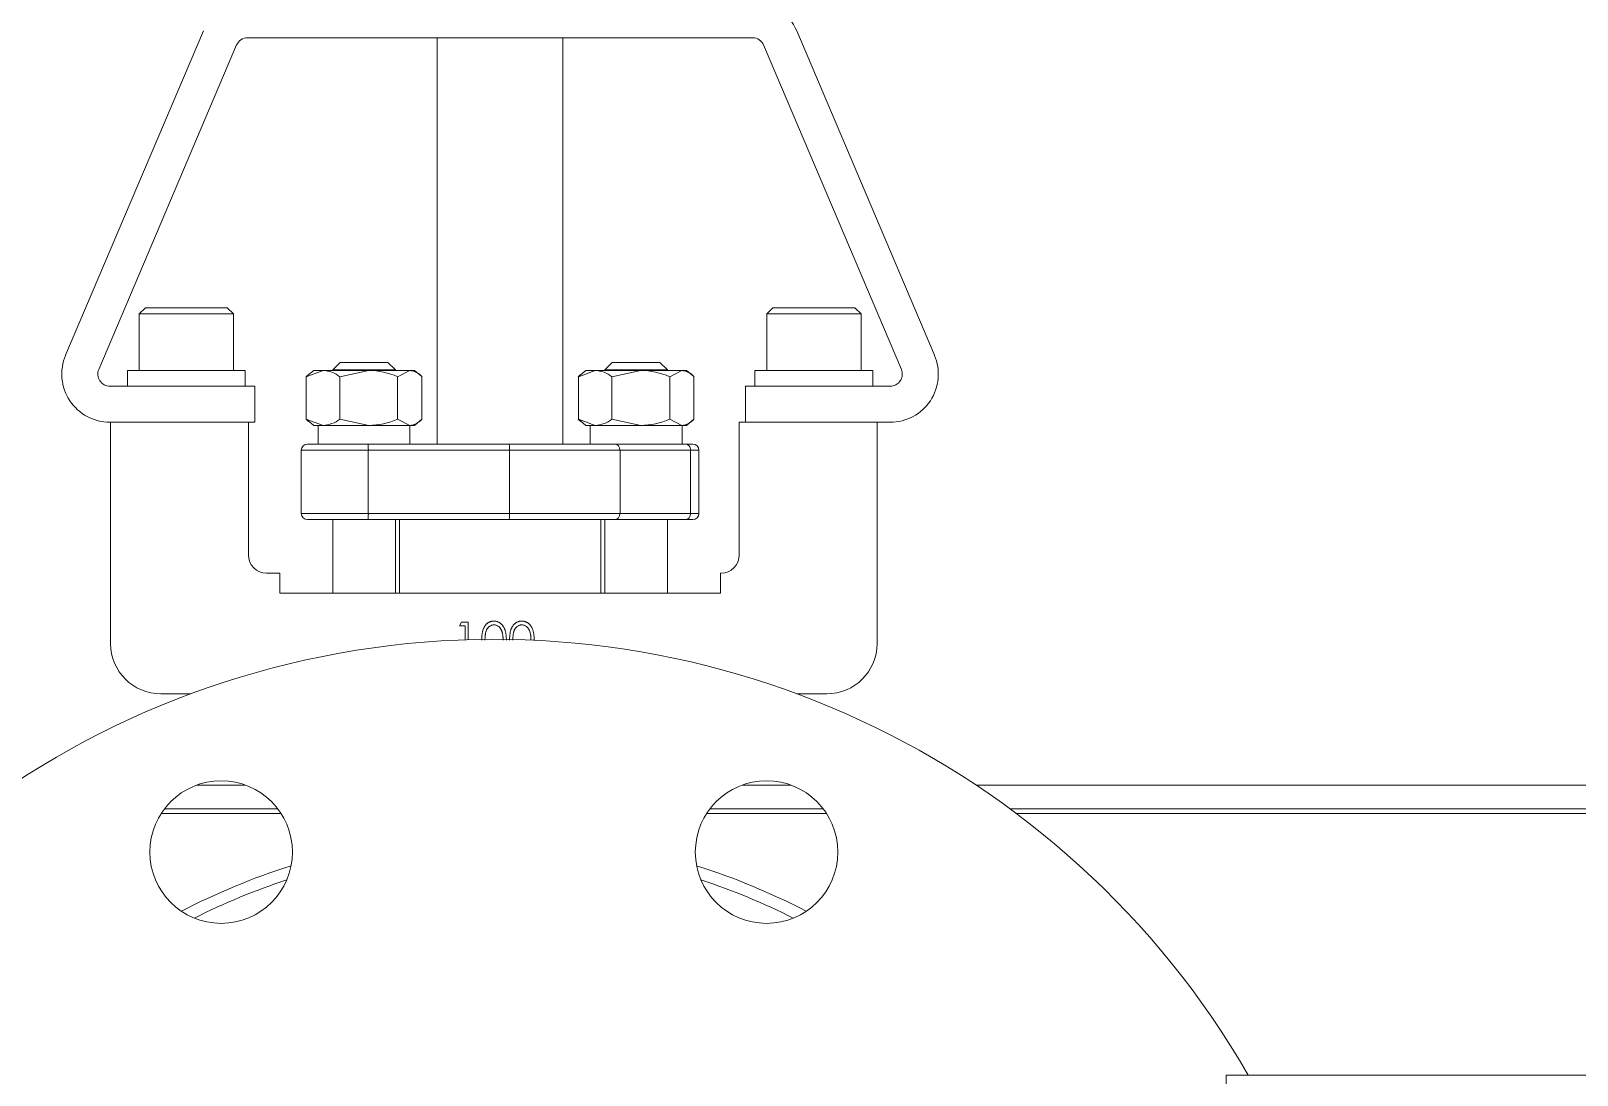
# Model space of a CAD drawing. Header units: millimetres. Extents: x 113490 to 142599, y -20467 to 115.
# Drawn here: x 128358.3 to 128553.6, y -7339 to -7207.2 of the extents above; entities that cross this region are included whole.
import ezdxf

# ---------------------------------------------------------------- set-up
doc = ezdxf.new("R2010")
doc.units = ezdxf.units.MM
doc.layers.add('DV1_0', color=7, linetype='Continuous')

msp = doc.modelspace()

# ---------------------------------------------------------------- linework, layer by layer
at = {"layer": 'DV1_0', "color": 7, "linetype": 'Continuous', "lineweight": 15}
for p, q in [((128362.7, -7248.11), (128380.09, -7207.17)), ((128385.68, -7208.02), (128449.44, -7208.02)), ((128409.62, -7208.02), (128409.62, -7259.32)), ((128425.5, -7259.32), (128425.5, -7208.02)), ((128455.02, -7207.17), (128472.42, -7248.11)), ((128366.88, -7249.89), (128384.28, -7208.94)), ((128450.84, -7208.94), (128468.24, -7249.89)), ((128372.77, -7242.1), (128371.98, -7242.89)), ((128383.89, -7242.89), (128371.98, -7242.89)), ((128371.98, -7242.89), (128371.98, -7250.03)), ((128383.1, -7242.1), (128372.77, -7242.1)), ((128383.89, -7242.89), (128383.1, -7242.1)), ((128383.89, -7250.03), (128383.89, -7242.89)), ((128452.02, -7242.1), (128451.23, -7242.89)), ((128463.14, -7242.89), (128451.23, -7242.89)), ((128451.23, -7242.89), (128451.23, -7250.03)), ((128462.35, -7242.1), (128452.02, -7242.1)), ((128463.14, -7242.89), (128462.35, -7242.1)), ((128463.14, -7250.03), (128463.14, -7242.89)), ((128397.36, -7249.01), (128396.42, -7249.96)), ((128397.36, -7249.01), (128403.4, -7249.01)), ((128404.34, -7249.96), (128403.4, -7249.01)), ((128431.72, -7249.01), (128430.77, -7249.96)), ((128431.72, -7249.01), (128437.75, -7249.01)), ((128438.7, -7249.96), (128437.75, -7249.01)), ((128385.38, -7250.03), (128370.49, -7250.03)), ((128370.49, -7250.03), (128370.49, -7252.01)), ((128385.38, -7252.01), (128385.38, -7250.03)), ((128393.08, -7250.82), (128395.2, -7250.03)), ((128394.03, -7250.03), (128393.08, -7250.8)), ((128393.08, -7250.82), (128393.08, -7256.17)), ((128394.03, -7250.03), (128395.2, -7250.03)), ((128395.2, -7250.03), (128400.97, -7250.03)), ((128396.42, -7249.96), (128404.34, -7249.96)), ((128396.42, -7249.96), (128396.42, -7250.03)), ((128397.32, -7250.82), (128400.97, -7250.03)), ((128397.32, -7250.82), (128397.32, -7256.17)), ((128400.97, -7250.03), (128406.15, -7250.03)), ((128404.34, -7250.03), (128404.34, -7249.96)), ((128404.62, -7250.82), (128406.15, -7250.03)), ((128404.62, -7250.82), (128404.62, -7256.17)), ((128406.73, -7250.03), (128406.15, -7250.03)), ((128407.68, -7250.8), (128406.73, -7250.03)), ((128407.68, -7250.82), (128407.68, -7256.17)), ((128427.44, -7250.82), (128429.56, -7250.03)), ((128428.39, -7250.03), (128427.44, -7250.8)), ((128427.44, -7250.82), (128427.44, -7256.17)), ((128428.39, -7250.03), (128429.56, -7250.03)), ((128429.56, -7250.03), (128435.33, -7250.03)), ((128430.77, -7249.96), (128438.7, -7249.96)), ((128430.77, -7249.96), (128430.77, -7250.03)), ((128431.68, -7250.82), (128435.33, -7250.03)), ((128431.68, -7250.82), (128431.68, -7256.17)), ((128435.33, -7250.03), (128440.51, -7250.03)), ((128438.7, -7250.03), (128438.7, -7249.96)), ((128438.98, -7250.82), (128440.51, -7250.03)), ((128438.98, -7250.82), (128438.98, -7256.17)), ((128441.09, -7250.03), (128440.51, -7250.03)), ((128442.04, -7250.8), (128441.09, -7250.03)), ((128442.04, -7250.82), (128442.04, -7256.17)), ((128464.62, -7250.03), (128449.74, -7250.03)), ((128449.74, -7250.03), (128449.74, -7252.01)), ((128464.62, -7252.01), (128464.62, -7250.03)), ((128386.57, -7252.01), (128368.28, -7252.01)), ((128386.57, -7256.56), (128386.57, -7252.01)), ((128466.83, -7252.01), (128448.55, -7252.01)), ((128448.55, -7252.01), (128448.55, -7256.56)), ((128386.57, -7256.56), (128368.28, -7256.56)), ((128368.38, -7284.5), (128368.38, -7256.56)), ((128385.78, -7256.56), (128385.78, -7273.32)), ((128393.08, -7256.17), (128395.2, -7256.96)), ((128393.08, -7256.19), (128394.03, -7256.96)), ((128395.2, -7256.96), (128394.03, -7256.96)), ((128394.58, -7256.96), (128394.58, -7259.32)), ((128400.97, -7256.96), (128395.2, -7256.96)), ((128397.32, -7256.17), (128400.97, -7256.96)), ((128406.15, -7256.96), (128400.97, -7256.96)), ((128404.62, -7256.17), (128406.15, -7256.96)), ((128406.15, -7256.96), (128406.73, -7256.96)), ((128406.18, -7259.32), (128406.18, -7256.96)), ((128406.73, -7256.96), (128407.68, -7256.19)), ((128427.44, -7256.17), (128429.56, -7256.96)), ((128427.44, -7256.19), (128428.39, -7256.96)), ((128429.56, -7256.96), (128428.39, -7256.96)), ((128428.93, -7256.96), (128428.93, -7259.32)), ((128435.33, -7256.96), (128429.56, -7256.96)), ((128431.68, -7256.17), (128435.33, -7256.96)), ((128440.51, -7256.96), (128435.33, -7256.96)), ((128438.98, -7256.17), (128440.51, -7256.96)), ((128440.51, -7256.96), (128441.09, -7256.96)), ((128440.54, -7259.32), (128440.54, -7256.96)), ((128441.09, -7256.96), (128442.04, -7256.19)), ((128447.76, -7256.56), (128448.55, -7256.56)), ((128447.76, -7273.32), (128447.76, -7256.56)), ((128466.83, -7256.56), (128448.55, -7256.56)), ((128465.16, -7256.56), (128465.16, -7284.5)), ((128392.46, -7260.09), (128392.46, -7268.09)), ((128393.22, -7259.32), (128400.87, -7259.32)), ((128400.87, -7259.32), (128418.7, -7259.32)), ((128418.7, -7259.32), (128432.03, -7259.32)), ((128432.03, -7259.32), (128440.95, -7259.32)), ((128441.9, -7259.32), (128440.95, -7259.32)), ((128442.66, -7268.09), (128442.66, -7260.09)), ((128400.87, -7268.85), (128393.22, -7268.85)), ((128396.42, -7268.85), (128396.42, -7278.15)), ((128418.7, -7268.85), (128400.87, -7268.85)), ((128404.34, -7278.15), (128404.34, -7268.85)), ((128404.86, -7268.85), (128404.86, -7278.15)), ((128432.03, -7268.85), (128418.7, -7268.85)), ((128430.26, -7278.15), (128430.26, -7268.85)), ((128430.77, -7268.85), (128430.77, -7278.15)), ((128440.95, -7268.85), (128432.03, -7268.85)), ((128438.7, -7278.15), (128438.7, -7268.85)), ((128440.95, -7268.85), (128441.9, -7268.85)), ((128388.07, -7275.61), (128389.75, -7275.61)), ((128389.75, -7275.61), (128389.75, -7278.15)), ((128445.37, -7278.15), (128445.37, -7275.61)), ((128445.37, -7275.61), (128445.47, -7275.61)), ((128389.75, -7278.15), (128445.37, -7278.15)), ((128412.43, -7282.25), (128412.7, -7281.79)), ((128413.13, -7282.25), (128412.43, -7282.25)), ((128412.7, -7281.79), (128413.54, -7281.79)), ((128413.13, -7284.03), (128413.13, -7282.25)), ((128413.54, -7281.79), (128413.54, -7284.02)), ((128378.49, -7290.85), (128374.73, -7290.85)), ((128458.81, -7290.85), (128455.05, -7290.85)), ((128385.43, -7302.37), (128379.23, -7302.37)), ((128454.31, -7302.37), (128448.12, -7302.37)), ((128762.26, -7302.37), (128477.68, -7302.37)), ((128389.49, -7305.37), (128375.17, -7305.37)), ((128458.37, -7305.37), (128444.05, -7305.37)), ((128762.26, -7305.37), (128481.96, -7305.37)), ((128509.26, -7338.97), (129207.76, -7338.97)), ((128509.26, -7338.97), (128509.26, -8178.97))]:
    msp.add_line(p, q, dxfattribs=at)
at = {"layer": 'DV1_0', "color": 7, "linetype": 'Continuous', "lineweight": 20}
for p, q in [((128400.92, -7260.09), (128392.46, -7260.09)), ((128418.75, -7260.09), (128400.92, -7260.09)), ((128400.92, -7268.09), (128400.92, -7260.09)), ((128432.7, -7260.09), (128418.75, -7260.09)), ((128418.75, -7268.09), (128418.75, -7260.09)), ((128441.61, -7260.09), (128432.7, -7260.09)), ((128432.7, -7268.09), (128432.7, -7260.09)), ((128441.61, -7260.09), (128442.66, -7260.09)), ((128441.61, -7268.09), (128441.61, -7260.09)), ((128392.46, -7268.09), (128400.92, -7268.09)), ((128400.92, -7268.09), (128418.75, -7268.09)), ((128418.75, -7268.09), (128432.7, -7268.09)), ((128432.7, -7268.09), (128441.61, -7268.09)), ((128442.66, -7268.09), (128441.61, -7268.09)), ((128389.91, -7305.97), (128374.75, -7305.97)), ((128458.79, -7305.97), (128443.63, -7305.97)), ((128772.26, -7305.97), (128482.77, -7305.97))]:
    msp.add_line(p, q, dxfattribs=at)
at = {"layer": 'DV1_0', "color": 7, "linetype": 'Continuous', "lineweight": 15}
for centre in [(128382.33, -7310.82), (128451.21, -7310.82)]:
    msp.add_circle(centre, 9, dxfattribs=at)
for centre, radius, start, end in [((128449.44, -7209.54), 6.07, 23.0225, 90), ((128385.68, -7209.54), 1.52, 90, 156.9775), ((128449.44, -7209.54), 1.52, 23.0225, 90), ((128368.28, -7250.49), 6.07, 156.9775, 270), ((128466.83, -7250.49), 6.07, 270, 23.0225), ((128368.28, -7250.49), 1.52, 156.9775, 270), ((128394.83, -7252.32), 2.31, 128.9339, 139.3583), ((128395.01, -7253.76), 3.74, 51.8515, 87.0952), ((128400.79, -7259.66), 9.64, 66.5543, 88.9102), ((128405.93, -7252.32), 2.31, 40.6417, 84.5296), ((128429.19, -7252.32), 2.31, 128.9339, 139.3583), ((128429.37, -7253.76), 3.74, 51.8515, 87.0952), ((128435.14, -7259.66), 9.64, 66.5543, 88.9102), ((128440.29, -7252.32), 2.31, 40.6417, 84.5296), ((128466.83, -7250.49), 1.52, 270, 23.0225), ((128394.83, -7254.67), 2.31, 220.6417, 231.0661), ((128395.01, -7253.23), 3.74, 272.9048, 308.1485), ((128400.79, -7247.33), 9.64, 271.0898, 293.4457), ((128405.93, -7254.67), 2.31, 275.4704, 319.3583), ((128429.19, -7254.67), 2.31, 220.6417, 231.0661), ((128429.37, -7253.23), 3.74, 272.9048, 308.1485), ((128435.14, -7247.33), 9.64, 271.0898, 293.4457), ((128440.29, -7254.67), 2.31, 275.4704, 319.3583), ((128393.22, -7260.09), 0.762, 90, 180), ((128441.9, -7260.09), 0.762, 0, 90), ((128393.22, -7268.09), 0.762, 180, 270), ((128441.9, -7268.09), 0.762, 270, 360), ((128388.07, -7273.32), 2.29, 180, 270), ((128445.47, -7273.32), 2.29, 270, 360), ((128416.77, -7393.97), 110, 30, 240.5996), ((128374.73, -7284.5), 6.35, 180, 270), ((128458.81, -7284.5), 6.35, 270, 360), ((128416.77, -7393.97), 85.34, 107.4631, 117.5369), ((128416.77, -7393.97), 85.34, 62.4631, 72.5369), ((128416.77, -7393.97), 83.82, 108.1829, 116.8171), ((128416.77, -7393.97), 83.82, 63.1829, 71.8171)]:
    msp.add_arc(centre, radius, start, end, dxfattribs=at)
at = {"layer": 'DV1_0', "color": 7, "linetype": 'Continuous', "lineweight": 20}
for centre, major_axis, ratio, start_param, end_param in [((128400.87, -7260.09), (0, 0.762), 0.068202, 4.712389, 6.283185), ((128418.7, -7260.09), (0, 0.762), 0.068202, 4.712389, 6.283185), ((128432.03, -7260.09), (0, 0.762), 0.866803, 4.712389, 6.283185), ((128440.95, -7260.09), (0, -0.762), 0.866803, 1.570796, 3.141593), ((128400.87, -7268.09), (0, -0.762), 0.068202, 0, 1.570796), ((128418.7, -7268.09), (0, 0.762), 0.068202, 3.141593, 4.712389), ((128432.03, -7268.09), (0, 0.762), 0.866803, 3.141593, 4.712389), ((128440.95, -7268.09), (0, 0.762), 0.866803, 3.141593, 4.712389)]:
    msp.add_ellipse(centre, major_axis=major_axis, ratio=ratio, start_param=start_param, end_param=end_param, dxfattribs=at)
at = {"layer": 'DV1_0', "color": 7, "linetype": 'Continuous', "lineweight": 15}
for points, knots in [([(128415.24, -7284.07), (128415.24, -7284), (128415.25, -7283.86), (128415.25, -7283.65), (128415.27, -7283.46), (128415.29, -7283.27), (128415.32, -7283.1), (128415.35, -7282.95), (128415.39, -7282.81), (128415.43, -7282.67), (128415.49, -7282.55), (128415.54, -7282.44), (128415.6, -7282.34), (128415.67, -7282.24), (128415.74, -7282.15), (128415.81, -7282.06), (128415.9, -7281.99), (128415.98, -7281.92), (128416.07, -7281.86), (128416.16, -7281.81), (128416.26, -7281.77), (128416.36, -7281.73), (128416.46, -7281.7), (128416.56, -7281.68), (128416.67, -7281.67), (128416.74, -7281.67), (128416.77, -7281.67)], [0, 0, 0, 0, 0.068595, 0.133246, 0.194313, 0.251279, 0.304513, 0.354235, 0.400481, 0.443411, 0.484015, 0.523252, 0.561042, 0.5979, 0.633518, 0.668314, 0.702496, 0.736685, 0.770293, 0.803437, 0.835913, 0.86846, 0.900847, 0.933467, 0.966258, 1, 1, 1, 1]), ([(128416.79, -7282.14), (128416.74, -7282.14), (128416.63, -7282.15), (128416.48, -7282.18), (128416.34, -7282.25), (128416.23, -7282.32), (128416.14, -7282.39), (128416.08, -7282.45), (128416.02, -7282.51), (128415.97, -7282.58), (128415.92, -7282.66), (128415.87, -7282.74), (128415.83, -7282.83), (128415.79, -7282.93), (128415.76, -7283.03), (128415.73, -7283.14), (128415.71, -7283.27), (128415.69, -7283.41), (128415.67, -7283.56), (128415.66, -7283.72), (128415.65, -7283.89), (128415.65, -7284.01), (128415.65, -7284.07)], [0, 0, 0, 0, 0.060387, 0.120883, 0.182755, 0.247811, 0.281299, 0.315088, 0.349702, 0.384857, 0.420966, 0.458511, 0.497175, 0.537602, 0.580503, 0.627468, 0.678388, 0.733983, 0.793747, 0.857714, 0.926698, 1, 1, 1, 1]), ([(128416.77, -7281.67), (128416.81, -7281.67), (128416.88, -7281.67), (128416.99, -7281.68), (128417.09, -7281.7), (128417.19, -7281.73), (128417.29, -7281.77), (128417.39, -7281.81), (128417.48, -7281.86), (128417.57, -7281.92), (128417.66, -7281.99), (128417.75, -7282.07), (128417.82, -7282.15), (128417.9, -7282.25), (128417.97, -7282.35), (128418.03, -7282.45), (128418.09, -7282.57), (128418.14, -7282.7), (128418.19, -7282.83), (128418.24, -7282.98), (128418.27, -7283.13), (128418.3, -7283.3), (128418.32, -7283.48), (128418.34, -7283.67), (128418.35, -7283.87), (128418.35, -7284), (128418.35, -7284.07)], [0, 0, 0, 0, 0.033788, 0.067194, 0.099862, 0.132567, 0.165151, 0.197913, 0.231319, 0.265083, 0.299255, 0.334399, 0.369943, 0.406284, 0.444064, 0.482998, 0.523354, 0.565537, 0.609613, 0.656391, 0.705885, 0.758325, 0.813832, 0.872795, 0.934722, 1, 1, 1, 1]), ([(128417.94, -7284.07), (128417.94, -7284.02), (128417.94, -7283.91), (128417.93, -7283.75), (128417.92, -7283.6), (128417.9, -7283.46), (128417.88, -7283.33), (128417.86, -7283.2), (128417.82, -7283.08), (128417.79, -7282.97), (128417.75, -7282.86), (128417.7, -7282.77), (128417.66, -7282.68), (128417.6, -7282.59), (128417.55, -7282.52), (128417.49, -7282.45), (128417.43, -7282.39), (128417.34, -7282.32), (128417.23, -7282.25), (128417.08, -7282.18), (128416.94, -7282.15), (128416.84, -7282.14), (128416.79, -7282.14)], [0, 0, 0, 0, 0.065681, 0.128486, 0.188175, 0.245106, 0.299448, 0.350823, 0.399942, 0.446672, 0.491255, 0.533376, 0.573853, 0.612526, 0.649597, 0.685532, 0.720106, 0.753838, 0.818925, 0.880493, 0.940311, 1, 1, 1, 1]), ([(128418.76, -7284.07), (128418.76, -7284), (128418.76, -7283.86), (128418.77, -7283.65), (128418.79, -7283.46), (128418.81, -7283.27), (128418.83, -7283.1), (128418.87, -7282.95), (128418.91, -7282.81), (128418.95, -7282.67), (128419, -7282.55), (128419.06, -7282.44), (128419.12, -7282.34), (128419.19, -7282.24), (128419.26, -7282.15), (128419.33, -7282.06), (128419.41, -7281.99), (128419.5, -7281.92), (128419.59, -7281.86), (128419.68, -7281.81), (128419.78, -7281.77), (128419.87, -7281.73), (128419.97, -7281.7), (128420.08, -7281.68), (128420.18, -7281.67), (128420.25, -7281.67), (128420.29, -7281.67)], [0, 0, 0, 0, 0.068595, 0.133246, 0.194313, 0.251279, 0.304513, 0.354235, 0.400481, 0.443411, 0.484015, 0.523252, 0.561042, 0.5979, 0.633518, 0.668314, 0.702496, 0.736685, 0.770293, 0.803437, 0.835913, 0.86846, 0.900847, 0.933467, 0.966258, 1, 1, 1, 1]), ([(128420.3, -7282.14), (128420.25, -7282.14), (128420.15, -7282.15), (128420, -7282.18), (128419.86, -7282.25), (128419.74, -7282.32), (128419.66, -7282.39), (128419.6, -7282.45), (128419.54, -7282.51), (128419.48, -7282.58), (128419.44, -7282.66), (128419.39, -7282.74), (128419.35, -7282.83), (128419.31, -7282.93), (128419.28, -7283.03), (128419.25, -7283.14), (128419.22, -7283.27), (128419.21, -7283.41), (128419.19, -7283.56), (128419.18, -7283.72), (128419.17, -7283.89), (128419.17, -7284.01), (128419.17, -7284.07)], [0, 0, 0, 0, 0.060387, 0.120883, 0.182755, 0.247811, 0.281299, 0.315088, 0.349702, 0.384857, 0.420966, 0.458511, 0.497175, 0.537602, 0.580503, 0.627468, 0.678388, 0.733983, 0.793747, 0.857714, 0.926698, 1, 1, 1, 1]), ([(128420.29, -7281.67), (128420.33, -7281.67), (128420.4, -7281.67), (128420.5, -7281.68), (128420.61, -7281.7), (128420.71, -7281.73), (128420.81, -7281.77), (128420.91, -7281.81), (128421, -7281.86), (128421.09, -7281.92), (128421.18, -7281.99), (128421.26, -7282.07), (128421.34, -7282.15), (128421.41, -7282.25), (128421.48, -7282.35), (128421.55, -7282.45), (128421.61, -7282.57), (128421.66, -7282.7), (128421.71, -7282.83), (128421.75, -7282.98), (128421.79, -7283.13), (128421.82, -7283.3), (128421.84, -7283.48), (128421.86, -7283.67), (128421.86, -7283.87), (128421.87, -7284), (128421.87, -7284.07)], [0, 0, 0, 0, 0.033788, 0.067194, 0.099862, 0.132567, 0.165151, 0.197913, 0.231319, 0.265083, 0.299255, 0.334399, 0.369943, 0.406284, 0.444064, 0.482998, 0.523354, 0.565537, 0.609613, 0.656391, 0.705885, 0.758325, 0.813832, 0.872795, 0.934722, 1, 1, 1, 1]), ([(128421.46, -7284.07), (128421.46, -7284.02), (128421.45, -7283.91), (128421.45, -7283.75), (128421.44, -7283.6), (128421.42, -7283.46), (128421.4, -7283.33), (128421.37, -7283.2), (128421.34, -7283.08), (128421.3, -7282.97), (128421.26, -7282.86), (128421.22, -7282.77), (128421.17, -7282.68), (128421.12, -7282.59), (128421.07, -7282.52), (128421.01, -7282.45), (128420.94, -7282.39), (128420.86, -7282.32), (128420.74, -7282.25), (128420.6, -7282.18), (128420.45, -7282.15), (128420.35, -7282.14), (128420.3, -7282.14)], [0, 0, 0, 0, 0.065681, 0.128486, 0.188175, 0.245106, 0.299448, 0.350823, 0.399942, 0.446672, 0.491255, 0.533376, 0.573853, 0.612526, 0.649597, 0.685532, 0.720106, 0.753838, 0.818925, 0.880493, 0.940311, 1, 1, 1, 1])]:
    msp.add_open_spline(points, degree=3, knots=knots, dxfattribs=at)

doc.saveas('drawing.dxf')
